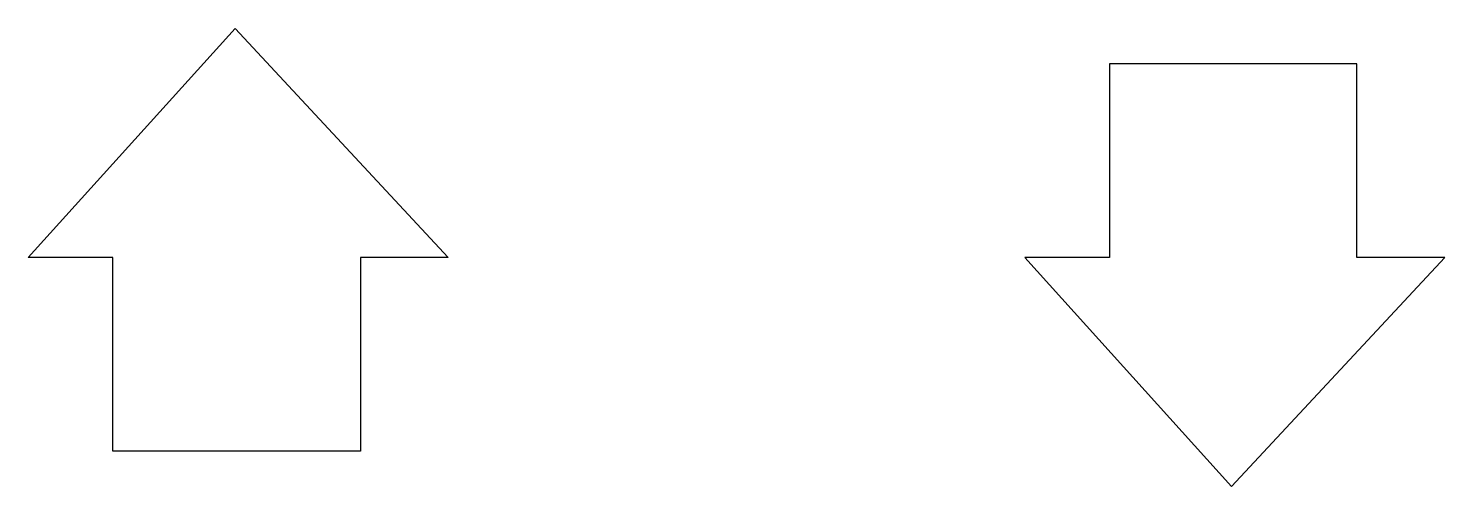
# Model space of a CAD drawing. Extents: x 159 to 1352, y 524 to 909.
import ezdxf

# ---------------------------------------------------------------- set-up
doc = ezdxf.new("R2010")
doc.units = 0
doc.layers.add('Layer_1', color=7, linetype='CONTINUOUS')

msp = doc.modelspace()

# ---------------------------------------------------------------- linework, layer by layer
at = {"layer": 'Layer_1', "color": 7}
for points in [[(230.401956, 553.568712), (230.401956, 716.425852), (159.176069, 716.425852), (333.283776, 909.283017), (512.667439, 716.425852), (438.803575, 716.425852), (438.803575, 553.568712)], [(1069.236553, 879.283145), (1069.236553, 716.425994), (998.011066, 716.425994), (1172.117906, 523.568806), (1351.501569, 716.425994), (1277.637732, 716.425994), (1277.637732, 879.283145)]]:
    msp.add_lwpolyline(points, close=True, dxfattribs=at)

doc.saveas('drawing.dxf')
